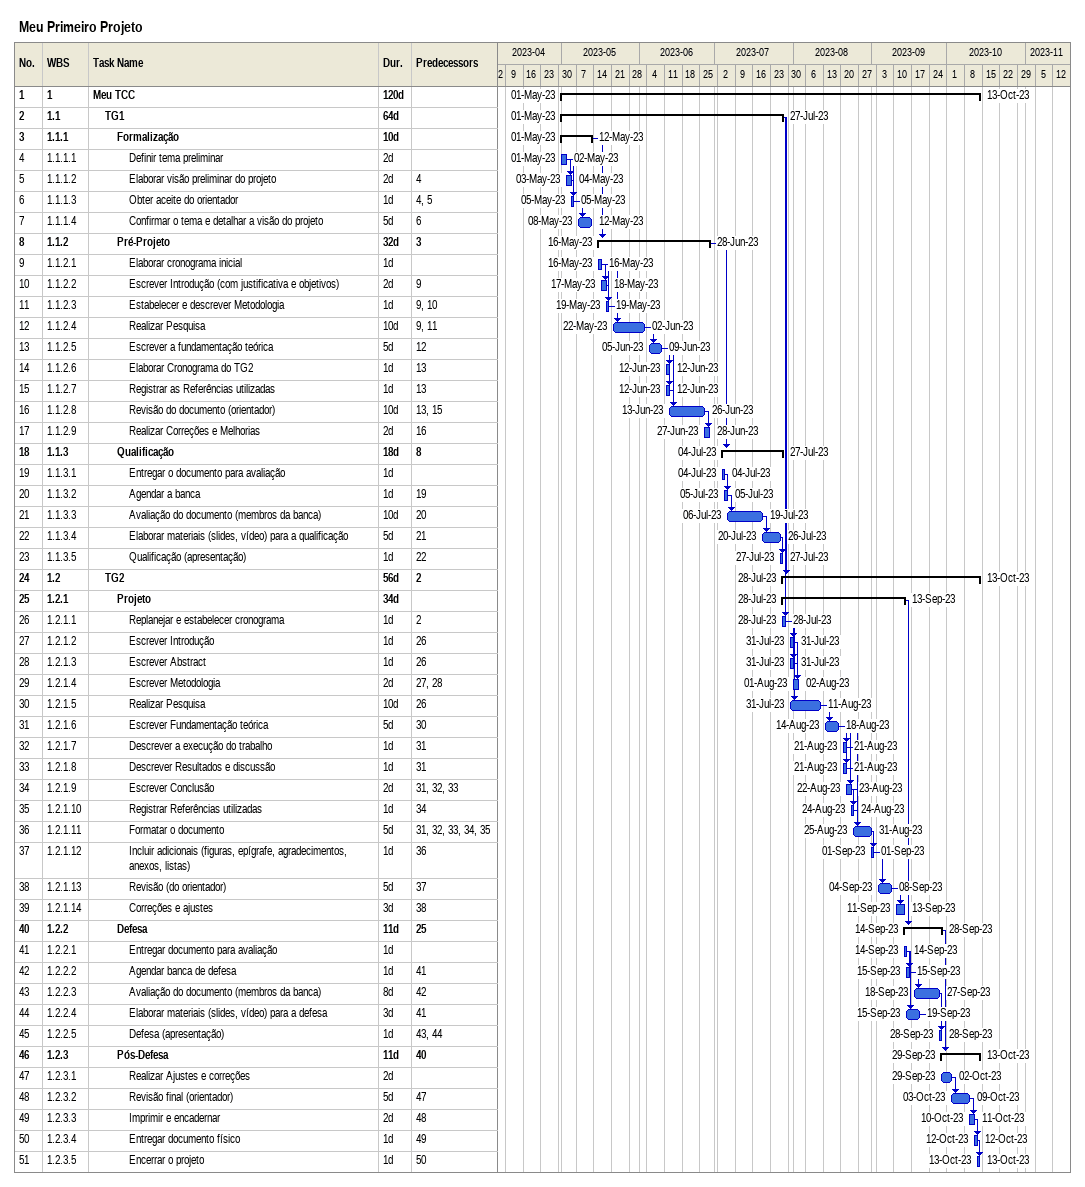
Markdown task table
Meu Primeiro Projeto

| ID | WBS | Task | Duration | Start | Finish | Predecessors |
|---|---|---|---|---|---|---|
| 1 | 1 | **Meu TCC** | 120d | 2023-05-01 | 2023-10-13 |  |
| 2 | 1.1 | **TG1** | 64d | 2023-05-01 | 2023-07-27 |  |
| 3 | 1.1.1 | **Formalização** | 10d | 2023-05-01 | 2023-05-12 |  |
| 4 | 1.1.1.1 | Definir tema preliminar | 2d | 2023-05-01 | 2023-05-02 |  |
| 5 | 1.1.1.2 | Elaborar visão preliminar do projeto | 2d | 2023-05-03 | 2023-05-04 | 4 |
| 6 | 1.1.1.3 | Obter aceite do orientador | 1d | 2023-05-05 | 2023-05-05 | 4, 5 |
| 7 | 1.1.1.4 | Confirmar o tema e detalhar a visão do projeto | 5d | 2023-05-08 | 2023-05-12 | 6 |
| 8 | 1.1.2 | **Pré-Projeto** | 32d | 2023-05-16 | 2023-06-28 | 3 |
| 9 | 1.1.2.1 | Elaborar cronograma inicial | 1d | 2023-05-16 | 2023-05-16 |  |
| 10 | 1.1.2.2 | Escrever Introdução (com justificativa e objetivos) | 2d | 2023-05-17 | 2023-05-18 | 9 |
| 11 | 1.1.2.3 | Estabelecer e descrever Metodologia | 1d | 2023-05-19 | 2023-05-19 | 9, 10 |
| 12 | 1.1.2.4 | Realizar Pesquisa | 10d | 2023-05-22 | 2023-06-02 | 9, 11 |
| 13 | 1.1.2.5 | Escrever a fundamentação teórica | 5d | 2023-06-05 | 2023-06-09 | 12 |
| 14 | 1.1.2.6 | Elaborar Cronograma do TG2 | 1d | 2023-06-12 | 2023-06-12 | 13 |
| 15 | 1.1.2.7 | Registrar as Referências utilizadas | 1d | 2023-06-12 | 2023-06-12 | 13 |
| 16 | 1.1.2.8 | Revisão do documento (orientador) | 10d | 2023-06-13 | 2023-06-26 | 13, 15 |
| 17 | 1.1.2.9 | Realizar Correções e Melhorias | 2d | 2023-06-27 | 2023-06-28 | 16 |
| 18 | 1.1.3 | **Qualificação** | 18d | 2023-07-04 | 2023-07-27 | 8 |
| 19 | 1.1.3.1 | Entregar o documento para avaliação | 1d | 2023-07-04 | 2023-07-04 |  |
| 20 | 1.1.3.2 | Agendar a banca | 1d | 2023-07-05 | 2023-07-05 | 19 |
| 21 | 1.1.3.3 | Avaliação do documento (membros da banca) | 10d | 2023-07-06 | 2023-07-19 | 20 |
| 22 | 1.1.3.4 | Elaborar materiais (slides, vídeo) para a qualificação | 5d | 2023-07-20 | 2023-07-26 | 21 |
| 23 | 1.1.3.5 | Qualificação (apresentação) | 1d | 2023-07-27 | 2023-07-27 | 22 |
| 24 | 1.2 | **TG2** | 56d | 2023-07-28 | 2023-10-13 | 2 |
| 25 | 1.2.1 | **Projeto** | 34d | 2023-07-28 | 2023-09-13 |  |
| 26 | 1.2.1.1 | Replanejar e estabelecer cronograma | 1d | 2023-07-28 | 2023-07-28 | 2 |
| 27 | 1.2.1.2 | Escrever Introdução | 1d | 2023-07-31 | 2023-07-31 | 26 |
| 28 | 1.2.1.3 | Escrever Abstract | 1d | 2023-07-31 | 2023-07-31 | 26 |
| 29 | 1.2.1.4 | Escrever Metodologia | 2d | 2023-08-01 | 2023-08-02 | 27, 28 |
| 30 | 1.2.1.5 | Realizar Pesquisa | 10d | 2023-07-31 | 2023-08-11 | 26 |
| 31 | 1.2.1.6 | Escrever Fundamentação teórica | 5d | 2023-08-14 | 2023-08-18 | 30 |
| 32 | 1.2.1.7 | Descrever a execução do trabalho | 1d | 2023-08-21 | 2023-08-21 | 31 |
| 33 | 1.2.1.8 | Descrever Resultados e discussão | 1d | 2023-08-21 | 2023-08-21 | 31 |
| 34 | 1.2.1.9 | Escrever Conclusão | 2d | 2023-08-22 | 2023-08-23 | 31, 32, 33 |
| 35 | 1.2.1.10 | Registrar Referências utilizadas | 1d | 2023-08-24 | 2023-08-24 | 34 |
| 36 | 1.2.1.11 | Formatar o documento | 5d | 2023-08-25 | 2023-08-31 | 31, 32, 33, 34, 35 |
| 37 | 1.2.1.12 | Incluir adicionais (figuras, epígrafe, agradecimentos, anexos, listas) | 1d | 2023-09-01 | 2023-09-01 | 36 |
| 38 | 1.2.1.13 | Revisão (do orientador) | 5d | 2023-09-04 | 2023-09-08 | 37 |
| 39 | 1.2.1.14 | Correções e ajustes | 3d | 2023-09-11 | 2023-09-13 | 38 |
| 40 | 1.2.2 | **Defesa** | 11d | 2023-09-14 | 2023-09-28 | 25 |
| 41 | 1.2.2.1 | Entregar documento para avaliação | 1d | 2023-09-14 | 2023-09-14 |  |
| 42 | 1.2.2.2 | Agendar banca de defesa | 1d | 2023-09-15 | 2023-09-15 | 41 |
| 43 | 1.2.2.3 | Avaliação do documento (membros da banca) | 8d | 2023-09-18 | 2023-09-27 | 42 |
| 44 | 1.2.2.4 | Elaborar materiais (slides, vídeo) para a defesa | 3d | 2023-09-15 | 2023-09-19 | 41 |
| 45 | 1.2.2.5 | Defesa (apresentação) | 1d | 2023-09-28 | 2023-09-28 | 43, 44 |
| 46 | 1.2.3 | **Pós-Defesa** | 11d | 2023-09-29 | 2023-10-13 | 40 |
| 47 | 1.2.3.1 | Realizar Ajustes e correções | 2d | 2023-09-29 | 2023-10-02 |  |
| 48 | 1.2.3.2 | Revisão final (orientador) | 5d | 2023-10-03 | 2023-10-09 | 47 |
| 49 | 1.2.3.3 | Imprimir e encadernar | 2d | 2023-10-10 | 2023-10-11 | 48 |
| 50 | 1.2.3.4 | Entregar documento físico | 1d | 2023-10-12 | 2023-10-12 | 49 |
| 51 | 1.2.3.5 | Encerrar o projeto | 1d | 2023-10-13 | 2023-10-13 | 50 |
